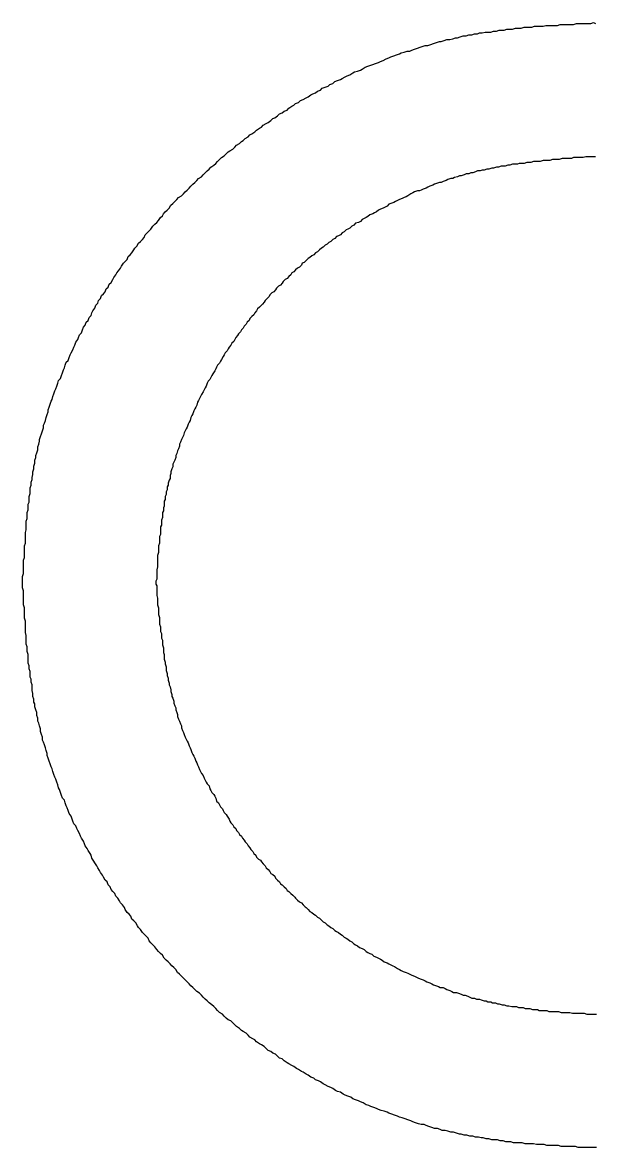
# Model space of a CAD drawing. Extents: x 50 to 797, y -88 to 551.
# Drawn here: x 157.138 to 157.739, y 537.193 to 538.375 of the extents above; entities that cross this region are included whole.
import ezdxf

# ---------------------------------------------------------------- set-up
doc = ezdxf.new("R2010")
doc.units = 0
doc.layers.get('0').update_dxf_attribs({"linetype": 'CONTINUOUS'})

msp = doc.modelspace()

# ---------------------------------------------------------------- linework, layer by layer
at = {"color": 7}
for points in [[(157.138, 537.787, 0), (157.138, 537.79, 0), (157.138, 537.793, 0), (157.139, 537.796, 0), (157.139, 537.799, 0), (157.139, 537.801, 0), (157.139, 537.804, 0), (157.139, 537.807, 0), (157.139, 537.81, 0), (157.14, 537.813, 0), (157.14, 537.816, 0), (157.14, 537.819, 0), (157.14, 537.822, 0), (157.14, 537.825, 0), (157.141, 537.828, 0), (157.141, 537.831, 0), (157.141, 537.834, 0), (157.141, 537.837, 0), (157.141, 537.839, 0), (157.142, 537.842, 0), (157.142, 537.845, 0), (157.142, 537.848, 0), (157.142, 537.851, 0), (157.143, 537.854, 0), (157.143, 537.857, 0), (157.143, 537.86, 0), (157.144, 537.863, 0), (157.144, 537.866, 0), (157.144, 537.869, 0), (157.145, 537.871, 0), (157.145, 537.874, 0), (157.145, 537.877, 0), (157.146, 537.88, 0), (157.146, 537.883, 0), (157.146, 537.886, 0), (157.147, 537.889, 0), (157.147, 537.892, 0), (157.148, 537.895, 0), (157.148, 537.897, 0), (157.149, 537.9, 0), (157.149, 537.903, 0), (157.15, 537.906, 0), (157.15, 537.909, 0), (157.151, 537.912, 0), (157.151, 537.915, 0), (157.152, 537.918, 0), (157.152, 537.92, 0), (157.153, 537.923, 0), (157.154, 537.926, 0), (157.154, 537.929, 0), (157.155, 537.932, 0), (157.156, 537.935, 0), (157.156, 537.937, 0), (157.157, 537.94, 0), (157.158, 537.943, 0), (157.159, 537.946, 0), (157.16, 537.949, 0), (157.16, 537.952, 0), (157.161, 537.954, 0), (157.162, 537.957, 0), (157.163, 537.96, 0), (157.164, 537.963, 0), (157.165, 537.966, 0), (157.165, 537.968, 0), (157.166, 537.971, 0), (157.167, 537.974, 0), (157.168, 537.977, 0), (157.169, 537.979, 0), (157.17, 537.982, 0), (157.171, 537.985, 0), (157.172, 537.988, 0), (157.173, 537.99, 0), (157.174, 537.993, 0), (157.175, 537.996, 0), (157.176, 537.999, 0), (157.178, 538.001, 0), (157.179, 538.004, 0), (157.18, 538.007, 0), (157.181, 538.01, 0), (157.182, 538.012, 0), (157.183, 538.015, 0), (157.184, 538.018, 0), (157.186, 538.02, 0), (157.187, 538.023, 0), (157.188, 538.026, 0), (157.189, 538.028, 0), (157.191, 538.031, 0), (157.192, 538.034, 0), (157.193, 538.036, 0), (157.194, 538.039, 0), (157.196, 538.042, 0), (157.197, 538.044, 0), (157.198, 538.047, 0), (157.2, 538.049, 0), (157.201, 538.052, 0), (157.202, 538.055, 0), (157.204, 538.057, 0), (157.205, 538.06, 0), (157.207, 538.062, 0), (157.208, 538.065, 0), (157.21, 538.067, 0), (157.211, 538.07, 0), (157.212, 538.072, 0), (157.214, 538.075, 0), (157.215, 538.078, 0), (157.217, 538.08, 0), (157.218, 538.083, 0), (157.22, 538.085, 0), (157.221, 538.088, 0), (157.223, 538.09, 0), (157.225, 538.092, 0), (157.226, 538.095, 0), (157.228, 538.097, 0), (157.229, 538.1, 0), (157.231, 538.102, 0), (157.233, 538.105, 0), (157.234, 538.107, 0), (157.236, 538.11, 0), (157.237, 538.112, 0), (157.239, 538.114, 0), (157.241, 538.117, 0), (157.242, 538.119, 0), (157.244, 538.122, 0), (157.246, 538.124, 0), (157.248, 538.126, 0), (157.249, 538.129, 0), (157.251, 538.131, 0), (157.253, 538.133, 0), (157.255, 538.136, 0), (157.256, 538.138, 0), (157.258, 538.14, 0), (157.26, 538.143, 0), (157.262, 538.145, 0), (157.264, 538.147, 0), (157.266, 538.149, 0), (157.267, 538.152, 0), (157.269, 538.154, 0), (157.271, 538.156, 0), (157.273, 538.158, 0), (157.275, 538.161, 0), (157.277, 538.163, 0), (157.279, 538.165, 0), (157.281, 538.167, 0), (157.283, 538.17, 0), (157.285, 538.172, 0), (157.286, 538.174, 0), (157.288, 538.176, 0), (157.29, 538.178, 0), (157.292, 538.18, 0), (157.294, 538.183, 0), (157.296, 538.185, 0), (157.298, 538.187, 0), (157.3, 538.189, 0), (157.302, 538.191, 0), (157.305, 538.193, 0), (157.307, 538.195, 0), (157.309, 538.197, 0), (157.311, 538.199, 0), (157.313, 538.201, 0), (157.315, 538.203, 0), (157.317, 538.205, 0), (157.319, 538.207, 0), (157.321, 538.209, 0), (157.323, 538.211, 0), (157.326, 538.213, 0), (157.328, 538.215, 0), (157.33, 538.217, 0), (157.332, 538.219, 0), (157.334, 538.221, 0), (157.336, 538.223, 0), (157.339, 538.225, 0), (157.341, 538.227, 0), (157.343, 538.229, 0), (157.345, 538.231, 0), (157.347, 538.233, 0), (157.35, 538.235, 0), (157.352, 538.237, 0), (157.354, 538.239, 0), (157.356, 538.24, 0), (157.359, 538.242, 0), (157.361, 538.244, 0), (157.363, 538.246, 0), (157.366, 538.248, 0), (157.368, 538.25, 0), (157.37, 538.251, 0), (157.372, 538.253, 0), (157.375, 538.255, 0), (157.377, 538.257, 0), (157.379, 538.258, 0), (157.382, 538.26, 0), (157.384, 538.262, 0), (157.387, 538.264, 0), (157.389, 538.265, 0), (157.391, 538.267, 0), (157.394, 538.269, 0), (157.396, 538.27, 0), (157.399, 538.272, 0), (157.401, 538.274, 0), (157.403, 538.275, 0), (157.406, 538.277, 0), (157.408, 538.279, 0), (157.411, 538.28, 0), (157.413, 538.282, 0), (157.416, 538.283, 0), (157.418, 538.285, 0), (157.421, 538.287, 0), (157.423, 538.288, 0), (157.425, 538.29, 0), (157.428, 538.291, 0), (157.43, 538.293, 0), (157.433, 538.294, 0), (157.436, 538.296, 0), (157.438, 538.297, 0), (157.441, 538.299, 0), (157.443, 538.3, 0), (157.446, 538.301, 0), (157.448, 538.303, 0), (157.451, 538.304, 0), (157.453, 538.306, 0), (157.456, 538.307, 0), (157.459, 538.308, 0), (157.461, 538.31, 0), (157.464, 538.311, 0), (157.466, 538.313, 0), (157.469, 538.314, 0), (157.472, 538.315, 0), (157.474, 538.316, 0), (157.477, 538.318, 0), (157.479, 538.319, 0), (157.482, 538.32, 0), (157.485, 538.322, 0), (157.487, 538.323, 0), (157.49, 538.324, 0), (157.493, 538.325, 0), (157.495, 538.326, 0), (157.498, 538.328, 0), (157.501, 538.329, 0), (157.504, 538.33, 0), (157.506, 538.331, 0), (157.509, 538.332, 0), (157.512, 538.333, 0), (157.514, 538.334, 0), (157.517, 538.335, 0), (157.52, 538.337, 0), (157.523, 538.338, 0), (157.525, 538.339, 0), (157.528, 538.34, 0), (157.531, 538.341, 0), (157.534, 538.342, 0), (157.536, 538.343, 0), (157.539, 538.344, 0), (157.542, 538.345, 0), (157.545, 538.345, 0), (157.547, 538.346, 0), (157.55, 538.347, 0), (157.553, 538.348, 0), (157.556, 538.349, 0), (157.559, 538.35, 0), (157.561, 538.351, 0), (157.564, 538.351, 0), (157.567, 538.352, 0), (157.57, 538.353, 0), (157.573, 538.354, 0), (157.576, 538.355, 0), (157.578, 538.355, 0), (157.581, 538.356, 0), (157.584, 538.357, 0), (157.587, 538.357, 0), (157.59, 538.358, 0), (157.593, 538.359, 0), (157.595, 538.359, 0), (157.598, 538.36, 0), (157.601, 538.361, 0), (157.604, 538.361, 0), (157.607, 538.362, 0), (157.61, 538.362, 0), (157.613, 538.363, 0), (157.616, 538.363, 0), (157.618, 538.364, 0), (157.621, 538.364, 0), (157.624, 538.365, 0), (157.627, 538.365, 0), (157.63, 538.365, 0), (157.633, 538.366, 0), (157.636, 538.366, 0), (157.639, 538.367, 0), (157.641, 538.367, 0), (157.644, 538.367, 0), (157.647, 538.368, 0), (157.65, 538.368, 0), (157.653, 538.368, 0), (157.656, 538.369, 0), (157.659, 538.369, 0), (157.662, 538.369, 0), (157.665, 538.37, 0), (157.668, 538.37, 0), (157.671, 538.37, 0), (157.673, 538.37, 0), (157.676, 538.371, 0), (157.679, 538.371, 0), (157.682, 538.371, 0), (157.685, 538.371, 0), (157.688, 538.372, 0), (157.691, 538.372, 0), (157.694, 538.372, 0), (157.697, 538.372, 0), (157.7, 538.372, 0), (157.703, 538.373, 0), (157.706, 538.373, 0), (157.708, 538.373, 0), (157.711, 538.373, 0), (157.714, 538.373, 0), (157.717, 538.373, 0), (157.72, 538.374, 0), (157.723, 538.374, 0), (157.726, 538.374, 0), (157.729, 538.374, 0), (157.732, 538.374, 0), (157.735, 538.374, 0), (157.738, 538.375, 0)], [(157.738, 538.375, 0), (157.74, 538.374, 0)], [(157.74, 538.234, 0), (157.737, 538.234, 0), (157.735, 538.234, 0), (157.732, 538.234, 0), (157.73, 538.234, 0), (157.727, 538.233, 0), (157.725, 538.233, 0), (157.722, 538.233, 0), (157.72, 538.233, 0), (157.717, 538.233, 0), (157.715, 538.232, 0), (157.712, 538.232, 0), (157.71, 538.232, 0), (157.707, 538.232, 0), (157.705, 538.232, 0), (157.702, 538.231, 0), (157.7, 538.231, 0), (157.697, 538.231, 0), (157.695, 538.231, 0), (157.692, 538.23, 0), (157.69, 538.23, 0), (157.687, 538.23, 0), (157.685, 538.23, 0), (157.682, 538.229, 0), (157.68, 538.229, 0), (157.677, 538.229, 0), (157.675, 538.229, 0), (157.672, 538.228, 0), (157.67, 538.228, 0), (157.668, 538.228, 0), (157.665, 538.227, 0), (157.663, 538.227, 0), (157.66, 538.227, 0), (157.658, 538.226, 0), (157.655, 538.226, 0), (157.653, 538.226, 0), (157.65, 538.225, 0), (157.648, 538.225, 0), (157.645, 538.224, 0), (157.643, 538.224, 0), (157.641, 538.224, 0), (157.638, 538.223, 0), (157.636, 538.223, 0), (157.633, 538.222, 0), (157.631, 538.222, 0), (157.628, 538.221, 0), (157.626, 538.221, 0), (157.623, 538.22, 0), (157.621, 538.22, 0), (157.619, 538.219, 0), (157.616, 538.219, 0), (157.614, 538.218, 0), (157.611, 538.217, 0), (157.609, 538.217, 0), (157.607, 538.216, 0), (157.604, 538.216, 0), (157.602, 538.215, 0), (157.599, 538.214, 0), (157.597, 538.214, 0), (157.595, 538.213, 0), (157.592, 538.212, 0), (157.59, 538.211, 0), (157.588, 538.211, 0), (157.585, 538.21, 0), (157.583, 538.209, 0), (157.58, 538.208, 0), (157.578, 538.207, 0), (157.576, 538.207, 0), (157.573, 538.206, 0), (157.571, 538.205, 0), (157.569, 538.204, 0), (157.566, 538.203, 0), (157.564, 538.202, 0), (157.562, 538.201, 0), (157.559, 538.2, 0), (157.557, 538.199, 0), (157.555, 538.198, 0), (157.553, 538.198, 0), (157.55, 538.197, 0), (157.548, 538.196, 0), (157.546, 538.195, 0), (157.543, 538.193, 0), (157.541, 538.192, 0), (157.539, 538.191, 0), (157.537, 538.19, 0), (157.534, 538.189, 0), (157.532, 538.188, 0), (157.53, 538.187, 0), (157.528, 538.186, 0), (157.525, 538.185, 0), (157.523, 538.184, 0), (157.521, 538.182, 0), (157.519, 538.181, 0), (157.517, 538.18, 0), (157.514, 538.179, 0), (157.512, 538.178, 0), (157.51, 538.176, 0), (157.508, 538.175, 0), (157.506, 538.174, 0), (157.503, 538.173, 0), (157.501, 538.171, 0), (157.499, 538.17, 0), (157.497, 538.169, 0), (157.495, 538.168, 0), (157.493, 538.166, 0), (157.491, 538.165, 0), (157.488, 538.164, 0), (157.486, 538.162, 0), (157.484, 538.161, 0), (157.482, 538.159, 0), (157.48, 538.158, 0), (157.478, 538.157, 0), (157.476, 538.155, 0), (157.474, 538.154, 0), (157.472, 538.152, 0), (157.47, 538.151, 0), (157.468, 538.15, 0), (157.466, 538.148, 0), (157.464, 538.147, 0), (157.462, 538.145, 0), (157.46, 538.144, 0), (157.458, 538.142, 0), (157.456, 538.141, 0), (157.454, 538.139, 0), (157.452, 538.138, 0), (157.45, 538.136, 0), (157.448, 538.134, 0), (157.446, 538.133, 0), (157.444, 538.131, 0), (157.442, 538.13, 0), (157.44, 538.128, 0), (157.438, 538.127, 0), (157.436, 538.125, 0), (157.434, 538.123, 0), (157.432, 538.122, 0), (157.431, 538.12, 0), (157.429, 538.118, 0), (157.427, 538.117, 0), (157.425, 538.115, 0), (157.423, 538.113, 0), (157.421, 538.112, 0), (157.42, 538.11, 0), (157.418, 538.108, 0), (157.416, 538.106, 0), (157.414, 538.105, 0), (157.412, 538.103, 0), (157.411, 538.101, 0), (157.409, 538.099, 0), (157.407, 538.098, 0), (157.405, 538.096, 0), (157.404, 538.094, 0), (157.402, 538.092, 0), (157.4, 538.091, 0), (157.398, 538.089, 0), (157.397, 538.087, 0), (157.395, 538.085, 0), (157.393, 538.083, 0), (157.392, 538.081, 0), (157.39, 538.079, 0), (157.389, 538.078, 0), (157.387, 538.076, 0), (157.385, 538.074, 0), (157.384, 538.072, 0), (157.382, 538.07, 0), (157.381, 538.068, 0), (157.379, 538.066, 0), (157.377, 538.064, 0), (157.376, 538.062, 0), (157.374, 538.06, 0), (157.373, 538.058, 0), (157.371, 538.056, 0), (157.37, 538.054, 0), (157.368, 538.052, 0), (157.367, 538.05, 0), (157.365, 538.048, 0), (157.364, 538.046, 0), (157.362, 538.044, 0), (157.361, 538.042, 0), (157.36, 538.04, 0), (157.358, 538.038, 0), (157.357, 538.036, 0), (157.355, 538.034, 0), (157.354, 538.032, 0), (157.353, 538.03, 0), (157.351, 538.028, 0), (157.35, 538.026, 0), (157.349, 538.024, 0), (157.347, 538.021, 0), (157.346, 538.019, 0), (157.345, 538.017, 0), (157.343, 538.015, 0), (157.342, 538.013, 0), (157.341, 538.011, 0), (157.34, 538.009, 0), (157.338, 538.006, 0), (157.337, 538.004, 0), (157.336, 538.002, 0), (157.335, 538, 0), (157.333, 537.998, 0), (157.332, 537.996, 0), (157.331, 537.993, 0), (157.33, 537.991, 0), (157.329, 537.989, 0), (157.328, 537.987, 0), (157.326, 537.984, 0), (157.325, 537.982, 0), (157.324, 537.98, 0), (157.323, 537.978, 0), (157.322, 537.976, 0), (157.321, 537.973, 0), (157.32, 537.971, 0), (157.319, 537.969, 0), (157.318, 537.967, 0), (157.317, 537.964, 0), (157.316, 537.962, 0), (157.315, 537.96, 0), (157.314, 537.957, 0), (157.313, 537.955, 0), (157.312, 537.953, 0), (157.311, 537.95, 0), (157.31, 537.948, 0), (157.309, 537.946, 0), (157.308, 537.944, 0), (157.307, 537.941, 0), (157.306, 537.939, 0), (157.305, 537.937, 0), (157.304, 537.934, 0), (157.303, 537.932, 0), (157.303, 537.93, 0), (157.302, 537.927, 0), (157.301, 537.925, 0), (157.3, 537.922, 0), (157.299, 537.92, 0), (157.299, 537.918, 0), (157.298, 537.915, 0), (157.297, 537.913, 0), (157.296, 537.911, 0), (157.296, 537.908, 0), (157.295, 537.906, 0), (157.294, 537.903, 0), (157.294, 537.901, 0), (157.293, 537.899, 0), (157.293, 537.896, 0), (157.292, 537.894, 0), (157.291, 537.891, 0), (157.291, 537.889, 0), (157.29, 537.887, 0), (157.29, 537.884, 0), (157.289, 537.882, 0), (157.289, 537.879, 0), (157.288, 537.877, 0), (157.288, 537.874, 0), (157.287, 537.872, 0), (157.287, 537.869, 0), (157.287, 537.867, 0), (157.286, 537.865, 0), (157.286, 537.862, 0), (157.285, 537.86, 0), (157.285, 537.857, 0), (157.285, 537.855, 0), (157.284, 537.852, 0), (157.284, 537.85, 0), (157.284, 537.847, 0), (157.283, 537.845, 0), (157.283, 537.842, 0), (157.283, 537.84, 0), (157.283, 537.837, 0), (157.282, 537.835, 0), (157.282, 537.833, 0), (157.282, 537.83, 0), (157.282, 537.828, 0), (157.281, 537.825, 0), (157.281, 537.823, 0), (157.281, 537.82, 0), (157.281, 537.818, 0), (157.28, 537.815, 0), (157.28, 537.813, 0), (157.28, 537.81, 0), (157.28, 537.808, 0), (157.28, 537.805, 0), (157.28, 537.803, 0), (157.279, 537.8, 0), (157.279, 537.798, 0), (157.279, 537.795, 0), (157.279, 537.793, 0), (157.279, 537.79, 0), (157.278, 537.788, 0), (157.278, 537.785, 0)], [(157.733, 537.193, 0), (157.73, 537.193, 0), (157.728, 537.193, 0), (157.725, 537.193, 0), (157.722, 537.193, 0), (157.719, 537.194, 0), (157.716, 537.194, 0), (157.713, 537.194, 0), (157.71, 537.194, 0), (157.707, 537.194, 0), (157.704, 537.194, 0), (157.701, 537.195, 0), (157.698, 537.195, 0), (157.695, 537.195, 0), (157.692, 537.195, 0), (157.689, 537.195, 0), (157.686, 537.196, 0), (157.684, 537.196, 0), (157.681, 537.196, 0), (157.678, 537.196, 0), (157.675, 537.197, 0), (157.672, 537.197, 0), (157.669, 537.197, 0), (157.666, 537.197, 0), (157.663, 537.198, 0), (157.66, 537.198, 0), (157.657, 537.198, 0), (157.654, 537.198, 0), (157.651, 537.199, 0), (157.649, 537.199, 0), (157.646, 537.199, 0), (157.643, 537.2, 0), (157.64, 537.2, 0), (157.637, 537.201, 0), (157.634, 537.201, 0), (157.631, 537.201, 0), (157.628, 537.202, 0), (157.625, 537.202, 0), (157.622, 537.203, 0), (157.62, 537.203, 0), (157.617, 537.204, 0), (157.614, 537.204, 0), (157.611, 537.205, 0), (157.608, 537.205, 0), (157.605, 537.206, 0), (157.602, 537.206, 0), (157.599, 537.207, 0), (157.597, 537.207, 0), (157.594, 537.208, 0), (157.591, 537.209, 0), (157.588, 537.209, 0), (157.585, 537.21, 0), (157.582, 537.211, 0), (157.579, 537.211, 0), (157.577, 537.212, 0), (157.574, 537.213, 0), (157.571, 537.213, 0), (157.568, 537.214, 0), (157.565, 537.215, 0), (157.562, 537.216, 0), (157.56, 537.217, 0), (157.557, 537.217, 0), (157.554, 537.218, 0), (157.551, 537.219, 0), (157.548, 537.22, 0), (157.546, 537.221, 0), (157.543, 537.222, 0), (157.54, 537.223, 0), (157.537, 537.224, 0), (157.534, 537.225, 0), (157.532, 537.226, 0), (157.529, 537.227, 0), (157.526, 537.228, 0), (157.523, 537.229, 0), (157.521, 537.23, 0), (157.518, 537.231, 0), (157.515, 537.232, 0), (157.512, 537.233, 0), (157.51, 537.234, 0), (157.507, 537.235, 0), (157.504, 537.236, 0), (157.502, 537.237, 0), (157.499, 537.238, 0), (157.496, 537.24, 0), (157.493, 537.241, 0), (157.491, 537.242, 0), (157.488, 537.243, 0), (157.485, 537.244, 0), (157.483, 537.246, 0), (157.48, 537.247, 0), (157.477, 537.248, 0), (157.475, 537.249, 0), (157.472, 537.251, 0), (157.469, 537.252, 0), (157.467, 537.253, 0), (157.464, 537.255, 0), (157.462, 537.256, 0), (157.459, 537.257, 0), (157.456, 537.259, 0), (157.454, 537.26, 0), (157.451, 537.262, 0), (157.449, 537.263, 0), (157.446, 537.264, 0), (157.444, 537.266, 0), (157.441, 537.267, 0), (157.438, 537.269, 0), (157.436, 537.27, 0), (157.433, 537.272, 0), (157.431, 537.273, 0), (157.428, 537.275, 0), (157.426, 537.276, 0), (157.423, 537.278, 0), (157.421, 537.279, 0), (157.418, 537.281, 0), (157.416, 537.282, 0), (157.413, 537.284, 0), (157.411, 537.286, 0), (157.408, 537.287, 0), (157.406, 537.289, 0), (157.404, 537.291, 0), (157.401, 537.292, 0), (157.399, 537.294, 0), (157.396, 537.295, 0), (157.394, 537.297, 0), (157.392, 537.299, 0), (157.389, 537.301, 0), (157.387, 537.302, 0), (157.384, 537.304, 0), (157.382, 537.306, 0), (157.38, 537.307, 0), (157.377, 537.309, 0), (157.375, 537.311, 0), (157.373, 537.313, 0), (157.37, 537.315, 0), (157.368, 537.316, 0), (157.366, 537.318, 0), (157.363, 537.32, 0), (157.361, 537.322, 0), (157.359, 537.324, 0), (157.357, 537.326, 0), (157.354, 537.327, 0), (157.352, 537.329, 0), (157.35, 537.331, 0), (157.348, 537.333, 0), (157.345, 537.335, 0), (157.343, 537.337, 0), (157.341, 537.339, 0), (157.339, 537.341, 0), (157.337, 537.343, 0), (157.334, 537.345, 0), (157.332, 537.347, 0), (157.33, 537.349, 0), (157.328, 537.351, 0), (157.326, 537.353, 0), (157.324, 537.355, 0), (157.321, 537.357, 0), (157.319, 537.359, 0), (157.317, 537.361, 0), (157.315, 537.363, 0), (157.313, 537.365, 0), (157.311, 537.367, 0), (157.309, 537.369, 0), (157.307, 537.371, 0), (157.305, 537.373, 0), (157.303, 537.375, 0), (157.301, 537.377, 0), (157.299, 537.38, 0), (157.297, 537.382, 0), (157.295, 537.384, 0), (157.293, 537.386, 0), (157.291, 537.388, 0), (157.289, 537.39, 0), (157.287, 537.392, 0), (157.285, 537.395, 0), (157.283, 537.397, 0), (157.281, 537.399, 0), (157.279, 537.401, 0), (157.277, 537.404, 0), (157.275, 537.406, 0), (157.273, 537.408, 0), (157.271, 537.41, 0), (157.27, 537.413, 0), (157.268, 537.415, 0), (157.266, 537.417, 0), (157.264, 537.419, 0), (157.262, 537.422, 0), (157.26, 537.424, 0), (157.259, 537.426, 0), (157.257, 537.429, 0), (157.255, 537.431, 0), (157.253, 537.433, 0), (157.252, 537.436, 0), (157.25, 537.438, 0), (157.248, 537.44, 0), (157.246, 537.443, 0), (157.245, 537.445, 0), (157.243, 537.448, 0), (157.241, 537.45, 0), (157.24, 537.452, 0), (157.238, 537.455, 0), (157.236, 537.457, 0), (157.235, 537.46, 0), (157.233, 537.462, 0), (157.231, 537.464, 0), (157.23, 537.467, 0), (157.228, 537.469, 0), (157.227, 537.472, 0), (157.225, 537.474, 0), (157.223, 537.477, 0), (157.222, 537.479, 0), (157.22, 537.482, 0), (157.219, 537.484, 0), (157.217, 537.487, 0), (157.216, 537.489, 0), (157.214, 537.492, 0), (157.213, 537.494, 0), (157.211, 537.497, 0), (157.21, 537.5, 0), (157.209, 537.502, 0), (157.207, 537.505, 0), (157.206, 537.507, 0), (157.204, 537.51, 0), (157.203, 537.512, 0), (157.202, 537.515, 0), (157.2, 537.518, 0), (157.199, 537.52, 0), (157.198, 537.523, 0), (157.196, 537.526, 0), (157.195, 537.528, 0), (157.194, 537.531, 0), (157.192, 537.533, 0), (157.191, 537.536, 0), (157.19, 537.539, 0), (157.189, 537.541, 0), (157.187, 537.544, 0), (157.186, 537.547, 0), (157.185, 537.55, 0), (157.184, 537.552, 0), (157.183, 537.555, 0), (157.182, 537.558, 0), (157.18, 537.56, 0), (157.179, 537.563, 0), (157.178, 537.566, 0), (157.177, 537.569, 0), (157.176, 537.571, 0), (157.175, 537.574, 0), (157.174, 537.577, 0), (157.173, 537.58, 0), (157.172, 537.582, 0), (157.171, 537.585, 0), (157.17, 537.588, 0), (157.169, 537.591, 0), (157.168, 537.593, 0), (157.167, 537.596, 0), (157.166, 537.599, 0), (157.165, 537.602, 0), (157.164, 537.605, 0), (157.164, 537.607, 0), (157.163, 537.61, 0), (157.162, 537.613, 0), (157.161, 537.616, 0), (157.16, 537.619, 0), (157.159, 537.621, 0), (157.159, 537.624, 0), (157.158, 537.627, 0), (157.157, 537.63, 0), (157.157, 537.633, 0), (157.156, 537.636, 0), (157.155, 537.639, 0), (157.154, 537.641, 0), (157.154, 537.644, 0), (157.153, 537.647, 0), (157.153, 537.65, 0), (157.152, 537.653, 0), (157.151, 537.656, 0), (157.151, 537.659, 0), (157.15, 537.661, 0), (157.15, 537.664, 0), (157.149, 537.667, 0), (157.149, 537.67, 0), (157.148, 537.673, 0), (157.148, 537.676, 0), (157.148, 537.679, 0), (157.147, 537.682, 0), (157.147, 537.685, 0), (157.146, 537.687, 0), (157.146, 537.69, 0), (157.146, 537.693, 0), (157.145, 537.696, 0), (157.145, 537.699, 0), (157.144, 537.702, 0), (157.144, 537.705, 0), (157.144, 537.708, 0), (157.144, 537.711, 0), (157.143, 537.714, 0), (157.143, 537.716, 0), (157.143, 537.719, 0), (157.142, 537.722, 0), (157.142, 537.725, 0), (157.142, 537.728, 0), (157.142, 537.731, 0), (157.141, 537.734, 0), (157.141, 537.737, 0), (157.141, 537.74, 0), (157.141, 537.743, 0), (157.141, 537.746, 0), (157.14, 537.749, 0), (157.14, 537.752, 0), (157.14, 537.755, 0), (157.14, 537.757, 0), (157.14, 537.76, 0), (157.139, 537.763, 0), (157.139, 537.766, 0), (157.139, 537.769, 0), (157.139, 537.772, 0), (157.139, 537.775, 0), (157.139, 537.778, 0), (157.138, 537.781, 0), (157.138, 537.784, 0), (157.138, 537.787, 0)], [(157.278, 537.785, 0), (157.279, 537.783, 0), (157.279, 537.78, 0), (157.279, 537.778, 0), (157.279, 537.775, 0), (157.279, 537.773, 0), (157.28, 537.77, 0), (157.28, 537.768, 0), (157.28, 537.765, 0), (157.28, 537.763, 0), (157.281, 537.76, 0), (157.281, 537.758, 0), (157.281, 537.755, 0), (157.281, 537.753, 0), (157.282, 537.75, 0), (157.282, 537.748, 0), (157.282, 537.745, 0), (157.282, 537.743, 0), (157.283, 537.74, 0), (157.283, 537.738, 0), (157.283, 537.735, 0), (157.284, 537.733, 0), (157.284, 537.73, 0), (157.284, 537.728, 0), (157.285, 537.726, 0), (157.285, 537.723, 0), (157.285, 537.721, 0), (157.286, 537.718, 0), (157.286, 537.716, 0), (157.286, 537.713, 0), (157.287, 537.711, 0), (157.287, 537.708, 0), (157.287, 537.706, 0), (157.288, 537.703, 0), (157.288, 537.701, 0), (157.289, 537.698, 0), (157.289, 537.696, 0), (157.289, 537.694, 0), (157.29, 537.691, 0), (157.29, 537.689, 0), (157.291, 537.686, 0), (157.291, 537.684, 0), (157.292, 537.681, 0), (157.292, 537.679, 0), (157.293, 537.677, 0), (157.294, 537.674, 0), (157.294, 537.672, 0), (157.295, 537.669, 0), (157.295, 537.667, 0), (157.296, 537.665, 0), (157.297, 537.662, 0), (157.297, 537.66, 0), (157.298, 537.657, 0), (157.299, 537.655, 0), (157.299, 537.653, 0), (157.3, 537.65, 0), (157.301, 537.648, 0), (157.301, 537.646, 0), (157.302, 537.643, 0), (157.303, 537.641, 0), (157.304, 537.638, 0), (157.305, 537.636, 0), (157.305, 537.634, 0), (157.306, 537.631, 0), (157.307, 537.629, 0), (157.308, 537.627, 0), (157.309, 537.624, 0), (157.31, 537.622, 0), (157.311, 537.62, 0), (157.312, 537.618, 0), (157.313, 537.615, 0), (157.314, 537.613, 0), (157.315, 537.611, 0), (157.316, 537.608, 0), (157.317, 537.606, 0), (157.318, 537.604, 0), (157.319, 537.602, 0), (157.32, 537.599, 0), (157.321, 537.597, 0), (157.322, 537.595, 0), (157.323, 537.593, 0), (157.324, 537.59, 0), (157.325, 537.588, 0), (157.326, 537.586, 0), (157.328, 537.584, 0), (157.329, 537.581, 0), (157.33, 537.579, 0), (157.331, 537.577, 0), (157.332, 537.575, 0), (157.334, 537.573, 0), (157.335, 537.57, 0), (157.336, 537.568, 0), (157.337, 537.566, 0), (157.339, 537.564, 0), (157.34, 537.562, 0), (157.341, 537.56, 0), (157.342, 537.557, 0), (157.344, 537.555, 0), (157.345, 537.553, 0), (157.346, 537.551, 0), (157.348, 537.549, 0), (157.349, 537.547, 0), (157.35, 537.545, 0), (157.352, 537.543, 0), (157.353, 537.541, 0), (157.355, 537.538, 0), (157.356, 537.536, 0), (157.357, 537.534, 0), (157.359, 537.532, 0), (157.36, 537.53, 0), (157.362, 537.528, 0), (157.363, 537.526, 0), (157.365, 537.524, 0), (157.366, 537.522, 0), (157.368, 537.52, 0), (157.369, 537.518, 0), (157.371, 537.516, 0), (157.372, 537.514, 0), (157.374, 537.512, 0), (157.375, 537.51, 0), (157.377, 537.508, 0), (157.378, 537.506, 0), (157.38, 537.504, 0), (157.381, 537.502, 0), (157.383, 537.5, 0), (157.384, 537.498, 0), (157.386, 537.496, 0), (157.388, 537.495, 0), (157.389, 537.493, 0), (157.391, 537.491, 0), (157.393, 537.489, 0), (157.394, 537.487, 0), (157.396, 537.485, 0), (157.398, 537.483, 0), (157.399, 537.481, 0), (157.401, 537.48, 0), (157.403, 537.478, 0), (157.404, 537.476, 0), (157.406, 537.474, 0), (157.408, 537.472, 0), (157.409, 537.47, 0), (157.411, 537.469, 0), (157.413, 537.467, 0), (157.415, 537.465, 0), (157.416, 537.463, 0), (157.418, 537.462, 0), (157.42, 537.46, 0), (157.422, 537.458, 0), (157.424, 537.456, 0), (157.425, 537.455, 0), (157.427, 537.453, 0), (157.429, 537.451, 0), (157.431, 537.45, 0), (157.433, 537.448, 0), (157.435, 537.446, 0), (157.436, 537.445, 0), (157.438, 537.443, 0), (157.44, 537.441, 0), (157.442, 537.44, 0), (157.444, 537.438, 0), (157.446, 537.437, 0), (157.448, 537.435, 0), (157.45, 537.434, 0), (157.452, 537.432, 0), (157.454, 537.43, 0), (157.456, 537.429, 0), (157.458, 537.427, 0), (157.46, 537.426, 0), (157.462, 537.424, 0), (157.464, 537.423, 0), (157.466, 537.421, 0), (157.468, 537.42, 0), (157.47, 537.419, 0), (157.472, 537.417, 0), (157.474, 537.416, 0), (157.476, 537.414, 0), (157.478, 537.413, 0), (157.48, 537.412, 0), (157.482, 537.41, 0), (157.484, 537.409, 0), (157.486, 537.407, 0), (157.488, 537.406, 0), (157.49, 537.405, 0), (157.492, 537.403, 0), (157.495, 537.402, 0), (157.497, 537.401, 0), (157.499, 537.399, 0), (157.501, 537.398, 0), (157.503, 537.397, 0), (157.505, 537.396, 0), (157.507, 537.394, 0), (157.51, 537.393, 0), (157.512, 537.392, 0), (157.514, 537.391, 0), (157.516, 537.39, 0), (157.518, 537.388, 0), (157.521, 537.387, 0), (157.523, 537.386, 0), (157.525, 537.385, 0), (157.527, 537.384, 0), (157.529, 537.383, 0), (157.532, 537.381, 0), (157.534, 537.38, 0), (157.536, 537.379, 0), (157.538, 537.378, 0), (157.541, 537.377, 0), (157.543, 537.376, 0), (157.545, 537.375, 0), (157.547, 537.374, 0), (157.55, 537.373, 0), (157.552, 537.372, 0), (157.554, 537.371, 0), (157.557, 537.37, 0), (157.559, 537.369, 0), (157.561, 537.368, 0), (157.563, 537.367, 0), (157.566, 537.366, 0), (157.568, 537.365, 0), (157.57, 537.364, 0), (157.573, 537.363, 0), (157.575, 537.362, 0), (157.577, 537.361, 0), (157.58, 537.361, 0), (157.582, 537.36, 0), (157.584, 537.359, 0), (157.587, 537.358, 0), (157.589, 537.357, 0), (157.591, 537.356, 0), (157.594, 537.356, 0), (157.596, 537.355, 0), (157.599, 537.354, 0), (157.601, 537.353, 0), (157.603, 537.353, 0), (157.606, 537.352, 0), (157.608, 537.351, 0), (157.61, 537.35, 0), (157.613, 537.35, 0), (157.615, 537.349, 0), (157.618, 537.349, 0), (157.62, 537.348, 0), (157.623, 537.347, 0), (157.625, 537.347, 0), (157.627, 537.346, 0), (157.63, 537.346, 0), (157.632, 537.345, 0), (157.635, 537.345, 0), (157.637, 537.344, 0), (157.639, 537.344, 0), (157.642, 537.343, 0), (157.644, 537.343, 0), (157.647, 537.342, 0), (157.649, 537.342, 0), (157.652, 537.341, 0), (157.654, 537.341, 0), (157.657, 537.341, 0), (157.659, 537.34, 0), (157.661, 537.34, 0), (157.664, 537.34, 0), (157.666, 537.339, 0), (157.669, 537.339, 0), (157.671, 537.339, 0), (157.674, 537.338, 0), (157.676, 537.338, 0), (157.679, 537.338, 0), (157.681, 537.337, 0), (157.684, 537.337, 0), (157.686, 537.337, 0), (157.689, 537.337, 0), (157.691, 537.336, 0), (157.694, 537.336, 0), (157.696, 537.336, 0), (157.699, 537.336, 0), (157.701, 537.336, 0), (157.704, 537.335, 0), (157.706, 537.335, 0), (157.709, 537.335, 0), (157.711, 537.335, 0), (157.713, 537.335, 0), (157.716, 537.334, 0), (157.718, 537.334, 0), (157.721, 537.334, 0), (157.723, 537.334, 0), (157.726, 537.334, 0), (157.728, 537.334, 0), (157.731, 537.333, 0), (157.733, 537.333, 0), (157.736, 537.333, 0), (157.738, 537.333, 0)], [(157.738, 537.333, 0), (157.741, 537.333, 0)], [(157.741, 537.193, 0), (157.738, 537.193, 0), (157.736, 537.193, 0), (157.733, 537.193, 0)]]:
    msp.add_polyline3d(points, dxfattribs=at)

doc.saveas('drawing.dxf')
